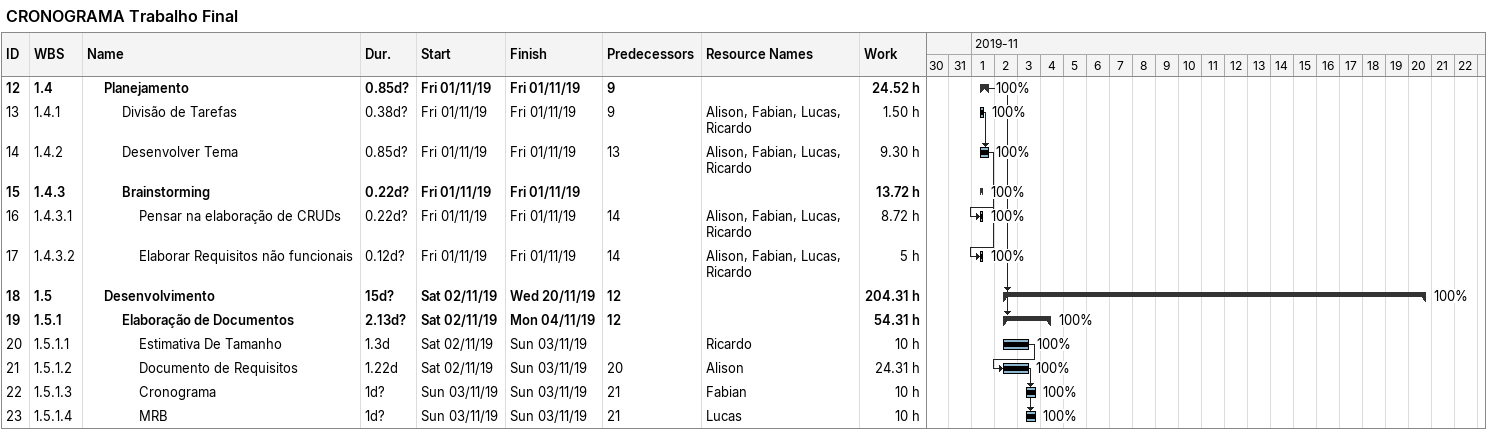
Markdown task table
CRONOGRAMA Trabalho Final

| ID | WBS | Task | Duration | Start | Finish | Predecessors | Resources | % complete | Work (h) |
|---|---|---|---|---|---|---|---|---|---|
| 12 | 1.4 | **Planejamento** | 0.85d? | 2019-11-01 | 2019-11-01 | 9 |  | 100 | 24.52 |
| 13 | 1.4.1 | Divisão de Tarefas | 0.38d? | 2019-11-01 | 2019-11-01 | 9 | Alison, Fabian, Lucas, Ricardo | 100 | 1.50 |
| 14 | 1.4.2 | Desenvolver Tema | 0.85d? | 2019-11-01 | 2019-11-01 | 13 | Alison, Fabian, Lucas, Ricardo | 100 | 9.30 |
| 15 | 1.4.3 | **Brainstorming** | 0.22d? | 2019-11-01 | 2019-11-01 |  |  | 100 | 13.72 |
| 16 | 1.4.3.1 | Pensar na elaboração de CRUDs | 0.22d? | 2019-11-01 | 2019-11-01 | 14 | Alison, Fabian, Lucas, Ricardo | 100 | 8.72 |
| 17 | 1.4.3.2 | Elaborar Requisitos não funcionais | 0.12d? | 2019-11-01 | 2019-11-01 | 14 | Alison, Fabian, Lucas, Ricardo | 100 | 5 |
| 18 | 1.5 | **Desenvolvimento** | 15d? | 2019-11-02 | 2019-11-20 | 12 |  | 100 | 204.31 |
| 19 | 1.5.1 | **Elaboração de Documentos** | 2.13d? | 2019-11-02 | 2019-11-04 | 12 |  | 100 | 54.31 |
| 20 | 1.5.1.1 | Estimativa De Tamanho | 1.3d | 2019-11-02 | 2019-11-03 |  | Ricardo | 100 | 10 |
| 21 | 1.5.1.2 | Documento de Requisitos | 1.22d | 2019-11-02 | 2019-11-03 | 20 | Alison | 100 | 24.31 |
| 22 | 1.5.1.3 | Cronograma | 1d? | 2019-11-03 | 2019-11-03 | 21 | Fabian | 100 | 10 |
| 23 | 1.5.1.4 | MRB | 1d? | 2019-11-03 | 2019-11-03 | 21 | Lucas | 100 | 10 |
